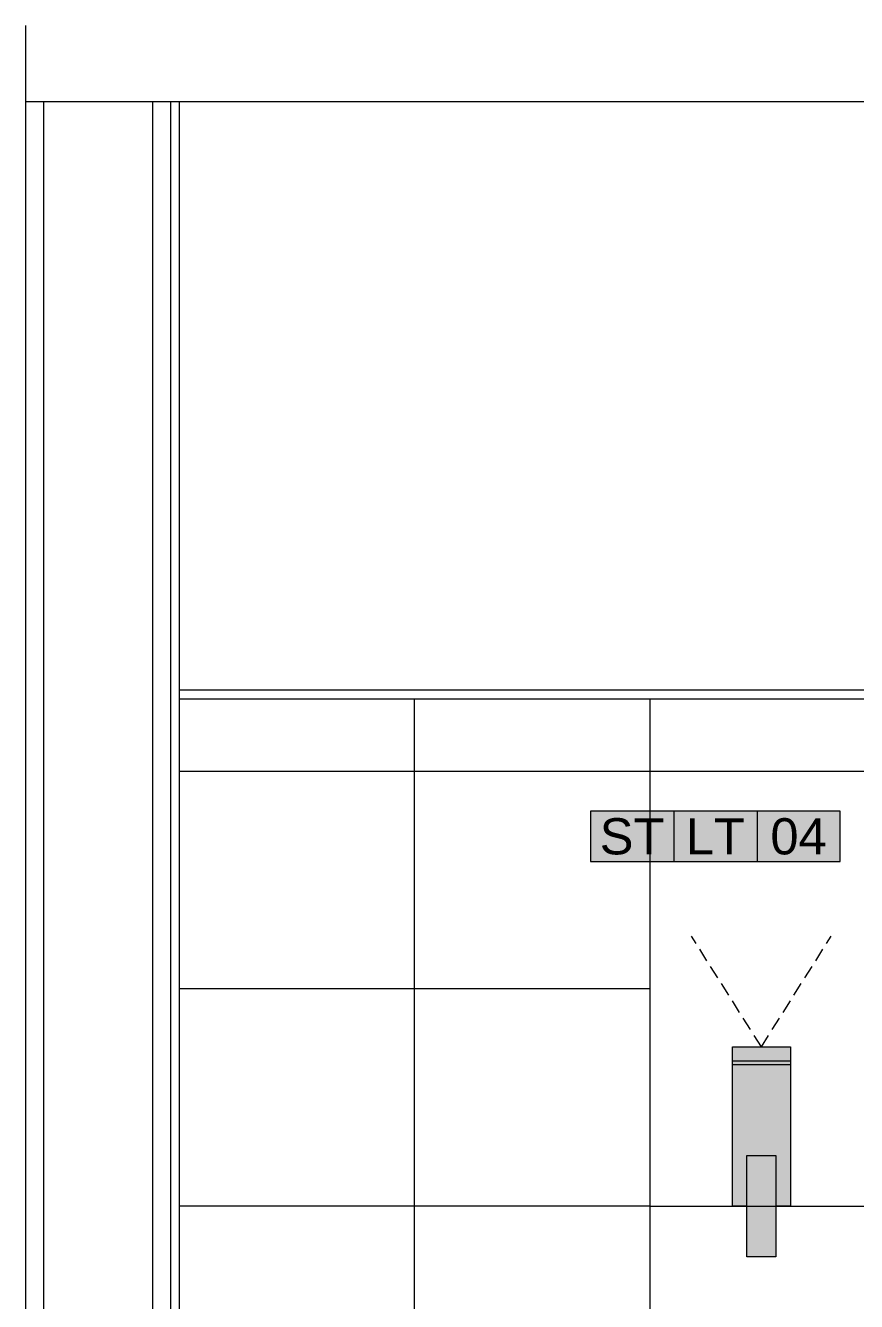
# Model space of a CAD drawing. Header units: millimetres. Extents: x -3207095 to 15275363, y 3702017 to 4798027.
# Drawn here: x 705123.2 to 705295.2, y 4470236.9 to 4470501.1 of the extents above; entities that cross this region are included whole.
import ezdxf
from ezdxf.enums import TextEntityAlignment as Align

# ---------------------------------------------------------------- set-up
doc = ezdxf.new("R2010")
doc.units = ezdxf.units.MM
doc.linetypes.add('DUZ', pattern=[500, 500])
doc.linetypes.add('HIDDEN2', pattern=[0.1875, 0.125, -0.0625])
doc.layers.get('0').update_dxf_attribs({"color": 1, "linetype": 'DUZ'})
for name, color, linetype in [('a_asmatavan', 200, 'Continuous'), ('a_duvar_alcipan', 2, 'Continuous'), ('a_mobilya', 1, 'Continuous'), ('a_seramik', 241, 'Continuous'), ('a_yazi', 105, 'Continuous'), ('a_zemin_kaplama', 30, 'Continuous')]:
    doc.layers.add(name, color=color, linetype=linetype)
doc.styles.add('KOD', font='arial.ttf')

# ---------------------------------------------------------------- blocks, each defined once
blk = doc.blocks.new('a_banyo_aplik')
h = blk.add_hatch(color=255)
h.paths.add_polyline_path([(40, 270), (40, 290), (-40, 290), (-40, 270)])
h.paths.add_polyline_path([(40, 265), (-40, 265), (-40, 70), (-20, 70), (-20, 140), (20, 140), (20, 70), (40, 70)])
h.paths.add_polyline_path([(20, 140), (-20, 140), (-20, 0), (20, 0)])
h.paths.add_polyline_path([(40, 265), (40, 270), (-40, 270), (-40, 265)])
for p, q in [((-40, 270), (40, 270)), ((-40, 265), (40, 265))]:
    blk.add_line(p, q)
at = {"linetype": 'HIDDEN2', "ltscale": 150}
for points in [[(0, 290), (-96.3, 442.7)], [(0, 290), (96.3, 442.7)]]:
    blk.add_lwpolyline(points, dxfattribs=at)
blk.add_lwpolyline([(20, 70), (40, 70), (40, 290), (-40, 290), (-40, 70), (-20, 70)])
blk.add_lwpolyline([(20, 140), (-20, 140), (-20, 0), (20, 0)], close=True)

msp = doc.modelspace()

# ---------------------------------------------------------------- hatches: boundary and pattern name
msp.add_hatch(color=255).paths.add_polyline_path([(705240.12, 4470327.99), (705291.87, 4470327.99), (705291.87, 4470338.45), (705240.12, 4470338.45)])

# ---------------------------------------------------------------- linework, layer by layer
at = {"layer": 'a_asmatavan'}
for p, q in [((705618.2, 4470363.49), (705155, 4470363.49)), ((705618.2, 4470361.62), (705155, 4470361.62))]:
    msp.add_line(p, q, dxfattribs=at)
at = {"layer": 'a_duvar_alcipan'}
for p, q in [((705123.2, 4470501.12), (705123.2, 4469986.62)), ((705153.2, 4470485.37), (705153.2, 4469986.62))]:
    msp.add_line(p, q, dxfattribs=at)
at = {"layer": 'a_duvar_alcipan', "color": 1}
for p, q in [((705126.95, 4470485.37), (705126.95, 4469986.62)), ((705149.45, 4470485.37), (705149.45, 4470126.1))]:
    msp.add_line(p, q, dxfattribs=at)
at = {"layer": 'a_seramik'}
for p, q in [((705155, 4470485.37), (705155, 4469986.62)), ((705203.75, 4470046.62), (705203.75, 4470361.62)), ((705252.5, 4469986.62), (705252.5, 4470361.62)), ((705252.5, 4470346.62), (705155, 4470346.62)), ((705464.6, 4470346.62), (705252.5, 4470346.62)), ((705252.5, 4470301.62), (705155, 4470301.62)), ((705252.5, 4470256.62), (705155, 4470256.62)), ((705252.5, 4470256.62), (705298.55, 4470256.62))]:
    msp.add_line(p, q, dxfattribs=at)
at = {"layer": 'a_yazi'}
for p, q in [((705257.37, 4470338.45), (705257.37, 4470327.99)), ((705274.62, 4470338.45), (705274.62, 4470327.99))]:
    msp.add_line(p, q, dxfattribs=at)
msp.add_lwpolyline([(705240.12, 4470327.99), (705291.87, 4470327.99), (705291.87, 4470338.45), (705240.12, 4470338.45)], close=True, dxfattribs=at)
at = {"layer": 'a_zemin_kaplama'}
msp.add_line((705123.2, 4470485.37), (706413.2, 4470485.37), dxfattribs=at)

# ---------------------------------------------------------------- block references
at = {"layer": 'a_mobilya', "xscale": -0.15, "yscale": 0.15, "zscale": 0.15}
msp.add_blockref('a_banyo_aplik', (705275.52, 4470246.12), dxfattribs=at)

# ---------------------------------------------------------------- texts
at = {"layer": 'a_yazi', "style": 'KOD'}
for tag, text, p in [('ST', 'ST', (705248.75, 4470333.22)), ('LT', 'LT', (705266, 4470333.22)), ('04', '01', (705283.22, 4470333.22))]:
    msp.add_attdef(tag, text=text, height=7.5, dxfattribs=at).set_placement(p, align=Align.MIDDLE)

doc.saveas('drawing.dxf')
